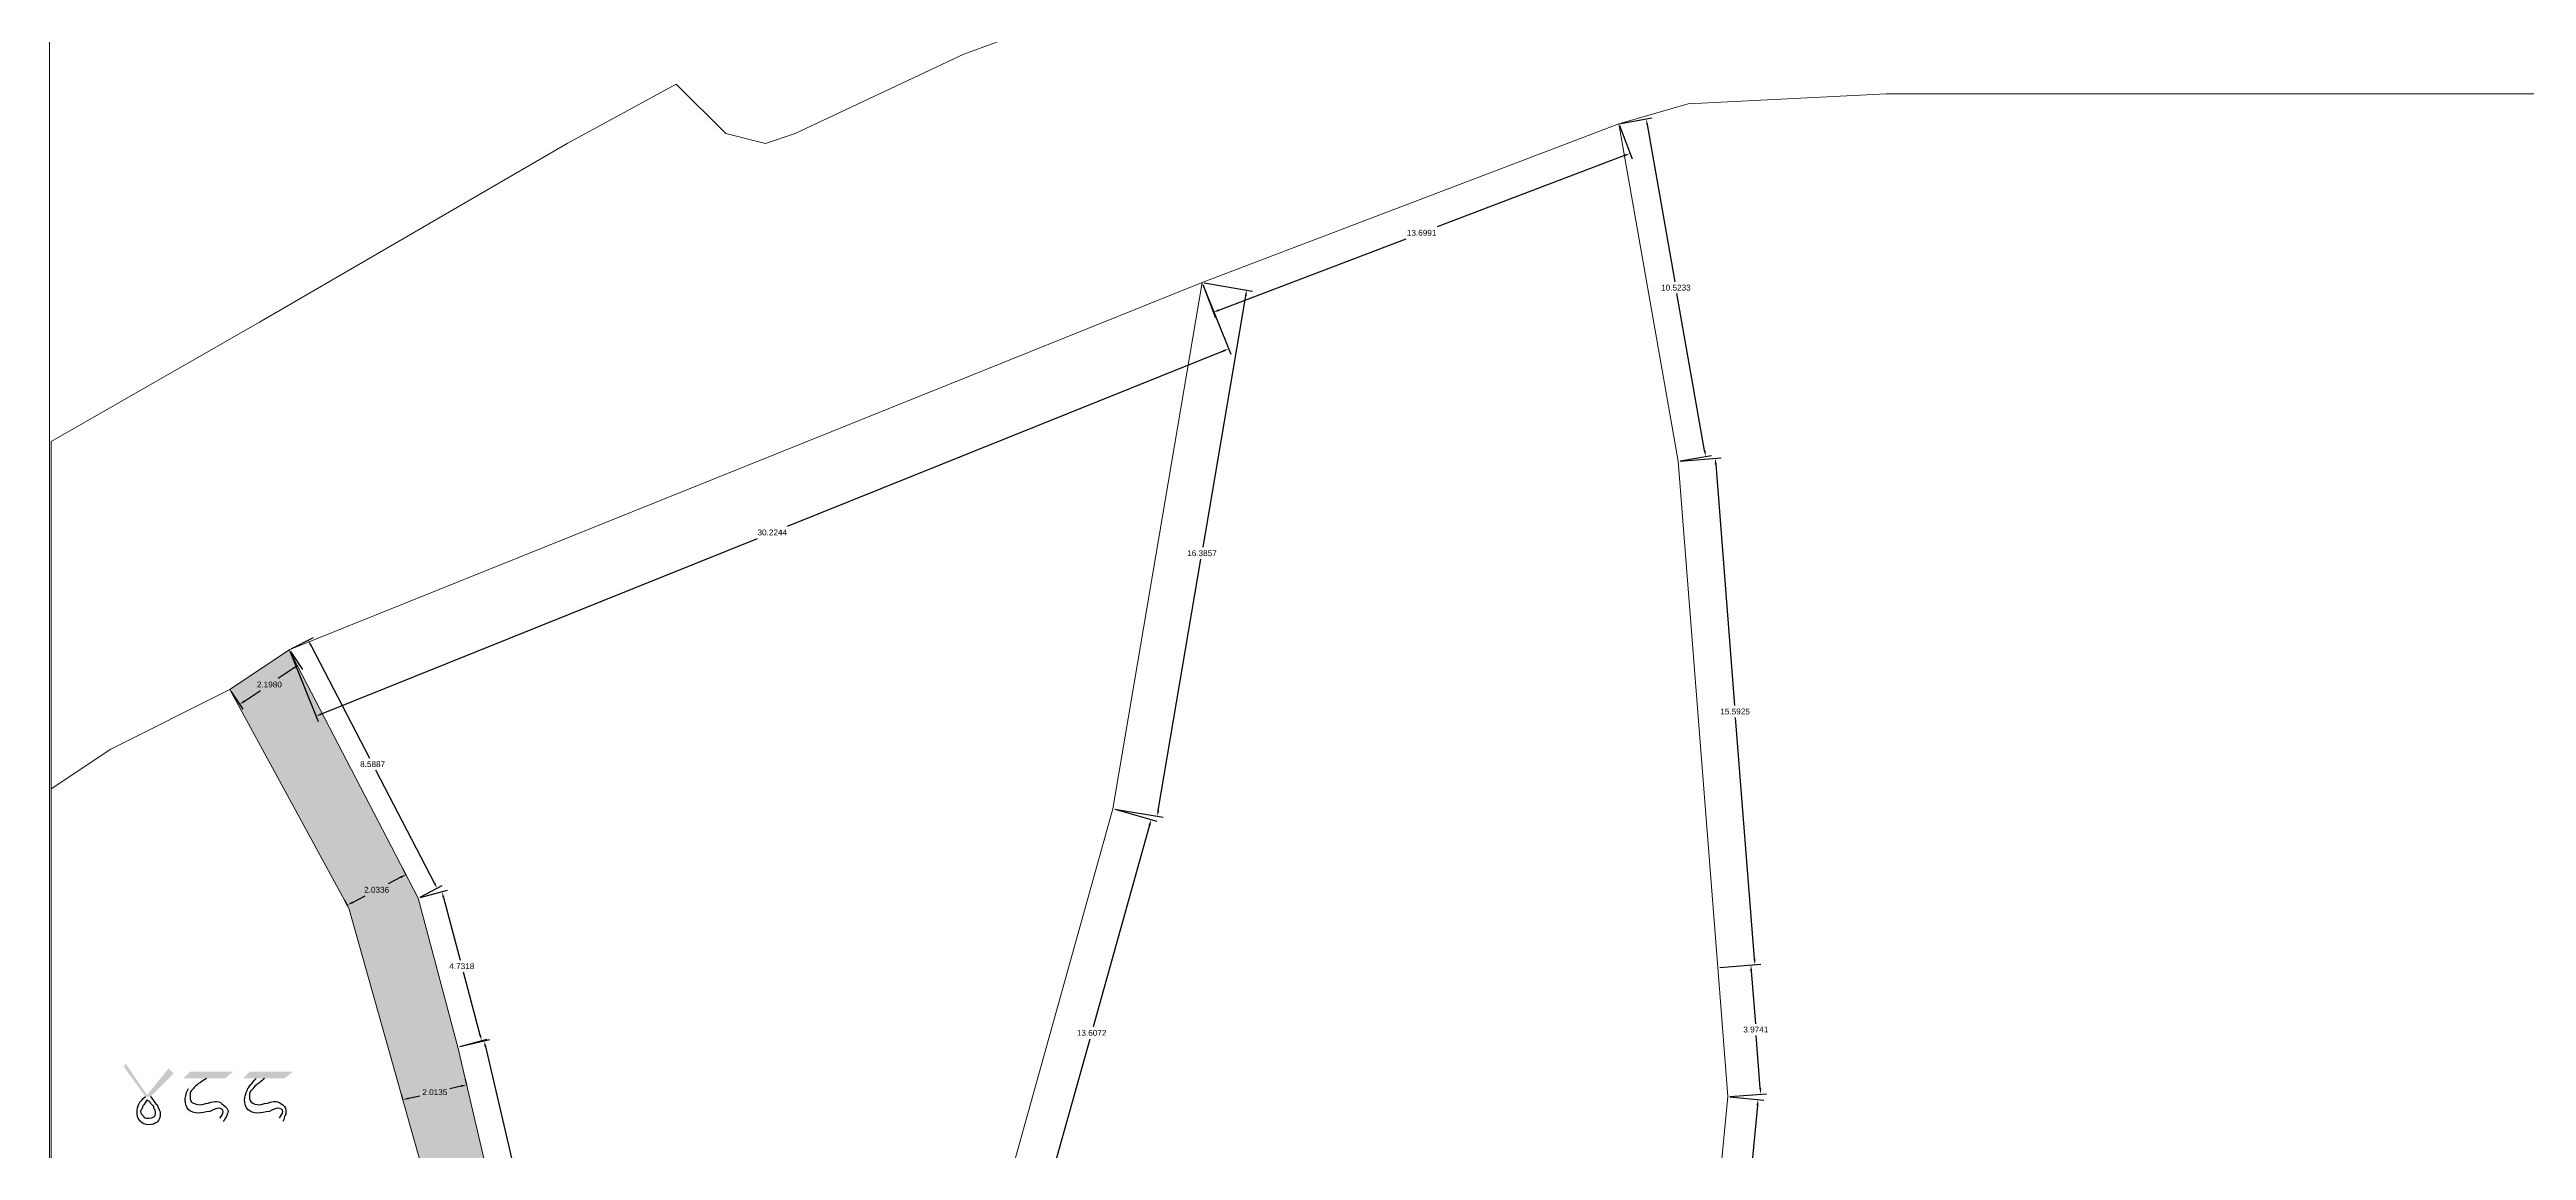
# Model space of a CAD drawing. Header units: metres. Extents: x 345912 to 349030, y 3061206 to 3061792.
# Drawn here: x 345911.8 to 345987.9, y 3061452.7 to 3061486.5 of the extents above; entities that cross this region are included whole.
import ezdxf

# ---------------------------------------------------------------- set-up
doc = ezdxf.new("R2010")
doc.units = ezdxf.units.M
doc.header["$MEASUREMENT"] = 0
doc.header["$PDMODE"] = 98
doc.header["$PDSIZE"] = 0.25
for name, color, linetype in [('Features', 5, 'Continuous'), ('PDF5_Geometry', 7, 'Continuous'), ('PDF5_Solid Fills', 7, 'Continuous')]:
    doc.layers.add(name, color=color, linetype=linetype)
doc.styles.get("Standard").update_dxf_attribs({"font": 'arial.ttf'})
doc.dimstyles.get("Standard").update_dxf_attribs({"dimtxt": 0.18, "dimasz": 0.18, "dimexe": 0.18, "dimexo": 0.0625, "dimgap": 0.09, "dimtad": 0, "dimtih": 1, "dimtoh": 1, "dimdec": 4, "dimzin": 0, "dimdsep": 46, "dimtxsty": 'Standard', "dimcen": 0.09, "dimadec": 0, "dimazin": 0, "dimtfac": 1, "dimtdec": 4, "dimtofl": 0, "dimtmove": 0, "dimatfit": 3, "dimfxl": 1, "dimtolj": 1, "dimtzin": 0, "dimarcsym": 0})

# ---------------------------------------------------------------- blocks, each defined once
blk = doc.blocks.new('*D12')
at = {"layer": 'Defpoints', "color": 0, "transparency": 16777216}
for p in [(345947.191, 3061479.376), (345919.15, 3061468.098), (345919.968, 3061466.064)]:
    blk.add_point(p, dxfattribs=at)
at = {"layer": 'Features', "color": 0, "lineweight": -2, "transparency": 16777216}
for p, q in [((345947.215, 3061479.318), (345948.077, 3061477.175)), ((345947.842, 3061477.275), (345934.441, 3061471.885)), ((345920.135, 3061466.132), (345933.536, 3061471.521)), ((345919.173, 3061468.04), (345920.035, 3061465.897))]:
    blk.add_line(p, q, dxfattribs=at)
at = {"layer": 'Features', "color": 0, "transparency": 16777216}
for points in [[(345947.831, 3061477.303), (345947.854, 3061477.247), (345948.009, 3061477.342)], [(345920.124, 3061466.159), (345920.146, 3061466.104), (345919.968, 3061466.064)]]:
    blk.add_solid(points, dxfattribs=at)
at = {"layer": 'Features', "color": 0, "transparency": 16777216, "insert": (345933.989, 3061471.703), "char_height": 0.18, "attachment_point": 5}
blk.add_mtext('\\A1;30.2244', dxfattribs=at)
blk = doc.blocks.new('*D13')
at = {"layer": 'Defpoints', "color": 0, "transparency": 16777216}
for p in [(345959.993, 3061484.253), (345947.191, 3061479.376), (345947.539, 3061478.465)]:
    blk.add_point(p, dxfattribs=at)
at = {"layer": 'Features', "color": 0, "lineweight": -2, "transparency": 16777216}
for p, q in [((345960.015, 3061484.194), (345960.404, 3061483.173)), ((345960.172, 3061483.277), (345954.417, 3061481.085)), ((345947.707, 3061478.529), (345953.462, 3061480.721)), ((345947.214, 3061479.318), (345947.603, 3061478.296))]:
    blk.add_line(p, q, dxfattribs=at)
at = {"layer": 'Features', "color": 0, "transparency": 16777216}
for points in [[(345960.161, 3061483.305), (345960.183, 3061483.249), (345960.34, 3061483.341)], [(345947.696, 3061478.557), (345947.717, 3061478.501), (345947.539, 3061478.465)]]:
    blk.add_solid(points, dxfattribs=at)
at = {"layer": 'Features', "color": 0, "transparency": 16777216, "insert": (345953.939, 3061480.903), "char_height": 0.18, "attachment_point": 5}
blk.add_mtext('\\A1;13.6991', dxfattribs=at)
blk = doc.blocks.new('*D14')
at = {"layer": 'Defpoints', "color": 0, "transparency": 16777216}
for p in [(345960.837, 3061484.402), (345959.993, 3061484.253), (345961.822, 3061473.89)]:
    blk.add_point(p, dxfattribs=at)
at = {"layer": 'Features', "color": 0, "lineweight": -2, "transparency": 16777216}
for p, q in [((345960.054, 3061484.264), (345961.014, 3061484.433)), ((345960.868, 3061484.224), (345961.719, 3061479.402)), ((345962.634, 3061474.216), (345961.783, 3061479.038)), ((345961.883, 3061473.9), (345962.843, 3061474.07))]:
    blk.add_line(p, q, dxfattribs=at)
at = {"layer": 'Features', "color": 0, "transparency": 16777216}
for points in [[(345960.897, 3061484.23), (345960.838, 3061484.219), (345960.837, 3061484.402)], [(345962.664, 3061474.221), (345962.605, 3061474.211), (345962.665, 3061474.039)]]:
    blk.add_solid(points, dxfattribs=at)
at = {"layer": 'Features', "color": 0, "transparency": 16777216, "insert": (345961.751, 3061479.22), "char_height": 0.18, "attachment_point": 5}
blk.add_mtext('\\A1;10.5233', dxfattribs=at)
blk = doc.blocks.new('*D15')
at = {"layer": 'Defpoints', "color": 0, "transparency": 16777216}
for p in [(345961.822, 3061473.89), (345962.96, 3061473.979), (345963.041, 3061458.345)]:
    blk.add_point(p, dxfattribs=at)
at = {"layer": 'Features', "color": 0, "lineweight": -2, "transparency": 16777216}
for p, q in [((345961.884, 3061473.895), (345963.139, 3061473.993)), ((345962.974, 3061473.799), (345963.555, 3061466.388)), ((345964.165, 3061458.614), (345963.584, 3061466.025)), ((345963.103, 3061458.35), (345964.358, 3061458.448))]:
    blk.add_line(p, q, dxfattribs=at)
at = {"layer": 'Features', "color": 0, "transparency": 16777216}
for points in [[(345963.004, 3061473.802), (345962.944, 3061473.797), (345962.96, 3061473.979)], [(345964.195, 3061458.616), (345964.135, 3061458.611), (345964.179, 3061458.434)]]:
    blk.add_solid(points, dxfattribs=at)
at = {"layer": 'Features', "color": 0, "transparency": 16777216, "insert": (345963.569, 3061466.206), "char_height": 0.18, "attachment_point": 5}
blk.add_mtext('\\A1;15.5925', dxfattribs=at)
blk = doc.blocks.new('*D16')
at = {"layer": 'Defpoints', "color": 0, "transparency": 16777216}
for p in [(345964.053, 3061458.423), (345963.041, 3061458.345), (345963.346, 3061454.382)]:
    blk.add_point(p, dxfattribs=at)
at = {"layer": 'Features', "color": 0, "lineweight": -2, "transparency": 16777216}
for p, q in [((345963.103, 3061458.35), (345964.233, 3061458.437)), ((345964.067, 3061458.243), (345964.192, 3061456.623)), ((345964.344, 3061454.64), (345964.22, 3061456.26)), ((345963.408, 3061454.387), (345964.538, 3061454.474))]:
    blk.add_line(p, q, dxfattribs=at)
at = {"layer": 'Features', "color": 0, "transparency": 16777216}
for points in [[(345964.097, 3061458.246), (345964.037, 3061458.241), (345964.053, 3061458.423)], [(345964.374, 3061454.642), (345964.314, 3061454.637), (345964.358, 3061454.46)]]:
    blk.add_solid(points, dxfattribs=at)
at = {"layer": 'Features', "color": 0, "transparency": 16777216, "insert": (345964.206, 3061456.442), "char_height": 0.18, "attachment_point": 5}
blk.add_mtext('\\A1;3.9741', dxfattribs=at)
blk = doc.blocks.new('*D17')
at = {"layer": 'Defpoints', "color": 0, "transparency": 16777216}
for p in [(345963.346, 3061454.382), (345964.272, 3061454.293), (345961.822, 3061438.533)]:
    blk.add_point(p, dxfattribs=at)
at = {"layer": 'Features', "color": 0, "lineweight": -2, "transparency": 16777216}
for p, q in [((345963.408, 3061454.376), (345964.451, 3061454.276)), ((345964.255, 3061454.114), (345963.527, 3061446.55)), ((345962.765, 3061438.623), (345963.492, 3061446.187)), ((345961.884, 3061438.527), (345962.927, 3061438.427))]:
    blk.add_line(p, q, dxfattribs=at)
at = {"layer": 'Features', "color": 0, "transparency": 16777216}
for points in [[(345964.225, 3061454.117), (345964.285, 3061454.111), (345964.272, 3061454.293)], [(345962.735, 3061438.626), (345962.795, 3061438.62), (345962.748, 3061438.444)]]:
    blk.add_solid(points, dxfattribs=at)
at = {"layer": 'Features', "color": 0, "transparency": 16777216, "insert": (345963.51, 3061446.369), "char_height": 0.18, "attachment_point": 5}
blk.add_mtext('\\A1;15.9227', dxfattribs=at)
blk = doc.blocks.new('*D30')
at = {"layer": 'Defpoints', "color": 0, "transparency": 16777216}
for p in [(345944.448, 3061463.222), (345945.629, 3061462.892), (345940.791, 3061450.115)]:
    blk.add_point(p, dxfattribs=at)
at = {"layer": 'Features', "color": 0, "lineweight": -2, "transparency": 16777216}
for p, q in [((345944.508, 3061463.205), (345945.803, 3061462.844)), ((345945.581, 3061462.719), (345943.851, 3061456.521)), ((345942.02, 3061449.959), (345943.75, 3061456.157)), ((345940.851, 3061450.098), (345942.145, 3061449.737))]:
    blk.add_line(p, q, dxfattribs=at)
at = {"layer": 'Features', "color": 0, "transparency": 16777216}
for points in [[(345945.552, 3061462.727), (345945.61, 3061462.711), (345945.629, 3061462.892)], [(345941.991, 3061449.967), (345942.049, 3061449.951), (345941.972, 3061449.786)]]:
    blk.add_solid(points, dxfattribs=at)
at = {"layer": 'Features', "color": 0, "transparency": 16777216, "insert": (345943.8, 3061456.339), "char_height": 0.18, "attachment_point": 5}
blk.add_mtext('\\A1;13.6072', dxfattribs=at)
blk = doc.blocks.new('*D31')
at = {"layer": 'Defpoints', "color": 0, "transparency": 16777216}
for p in [(345947.191, 3061479.376), (345948.561, 3061479.143), (345944.448, 3061463.222)]:
    blk.add_point(p, dxfattribs=at)
at = {"layer": 'Features', "color": 0, "lineweight": -2, "transparency": 16777216}
for p, q in [((345947.253, 3061479.366), (345948.739, 3061479.113)), ((345948.531, 3061478.966), (345947.221, 3061471.248)), ((345945.848, 3061463.166), (345947.159, 3061470.884)), ((345944.51, 3061463.211), (345945.996, 3061462.959))]:
    blk.add_line(p, q, dxfattribs=at)
at = {"layer": 'Features', "color": 0, "transparency": 16777216}
for points in [[(345948.502, 3061478.971), (345948.561, 3061478.961), (345948.561, 3061479.143)], [(345945.819, 3061463.171), (345945.878, 3061463.161), (345945.818, 3061462.989)]]:
    blk.add_solid(points, dxfattribs=at)
at = {"layer": 'Features', "color": 0, "transparency": 16777216, "insert": (345947.19, 3061471.066), "char_height": 0.18, "attachment_point": 5}
blk.add_mtext('\\A1;16.3857', dxfattribs=at)
blk = doc.blocks.new('*D32')
at = {"layer": 'Defpoints', "color": 0, "transparency": 16777216}
for p in [(345919.15, 3061468.098), (345923.692, 3061460.78), (345923.112, 3061460.478)]:
    blk.add_point(p, dxfattribs=at)
at = {"layer": 'Features', "color": 0, "lineweight": -2, "transparency": 16777216}
for p, q in [((345919.205, 3061468.127), (345919.889, 3061468.483)), ((345919.812, 3061468.24), (345921.616, 3061464.772)), ((345923.609, 3061460.939), (345921.805, 3061464.408)), ((345923.168, 3061460.507), (345923.851, 3061460.863))]:
    blk.add_line(p, q, dxfattribs=at)
at = {"layer": 'Features', "color": 0, "transparency": 16777216}
for points in [[(345919.839, 3061468.254), (345919.786, 3061468.226), (345919.729, 3061468.4)], [(345923.635, 3061460.953), (345923.582, 3061460.926), (345923.692, 3061460.78)]]:
    blk.add_solid(points, dxfattribs=at)
at = {"layer": 'Features', "color": 0, "transparency": 16777216, "insert": (345921.71, 3061464.59), "char_height": 0.18, "attachment_point": 5}
blk.add_mtext('\\A1;8.5887', dxfattribs=at)
blk = doc.blocks.new('*D33')
at = {"layer": 'Defpoints', "color": 0, "transparency": 16777216}
for p in [(345923.112, 3061460.478), (345924.331, 3061455.906), (345925.06, 3061456.101)]:
    blk.add_point(p, dxfattribs=at)
at = {"layer": 'Features', "color": 0, "lineweight": -2, "transparency": 16777216}
for p, q in [((345923.173, 3061460.495), (345924.015, 3061460.719)), ((345923.887, 3061460.499), (345924.402, 3061458.569)), ((345925.014, 3061456.275), (345924.499, 3061458.205)), ((345924.392, 3061455.923), (345925.234, 3061456.147))]:
    blk.add_line(p, q, dxfattribs=at)
at = {"layer": 'Features', "color": 0, "transparency": 16777216}
for points in [[(345923.916, 3061460.507), (345923.858, 3061460.491), (345923.841, 3061460.673)], [(345925.043, 3061456.282), (345924.985, 3061456.267), (345925.06, 3061456.101)]]:
    blk.add_solid(points, dxfattribs=at)
at = {"layer": 'Features', "color": 0, "transparency": 16777216, "insert": (345924.45, 3061458.387), "char_height": 0.18, "attachment_point": 5}
blk.add_mtext('\\A1;4.7318', dxfattribs=at)
blk = doc.blocks.new('*D34')
at = {"layer": 'Defpoints', "color": 0, "transparency": 16777216}
for p in [(345924.331, 3061455.906), (345926.465, 3061446.762), (345927.269, 3061446.95)]:
    blk.add_point(p, dxfattribs=at)
at = {"layer": 'Features', "color": 0, "lineweight": -2, "transparency": 16777216}
for p, q in [((345924.392, 3061455.921), (345925.311, 3061456.135)), ((345925.177, 3061455.919), (345926.16, 3061451.704)), ((345927.229, 3061447.125), (345926.245, 3061451.34)), ((345926.526, 3061446.777), (345927.445, 3061446.991))]:
    blk.add_line(p, q, dxfattribs=at)
at = {"layer": 'Features', "color": 0, "transparency": 16777216}
for points in [[(345925.206, 3061455.926), (345925.147, 3061455.912), (345925.136, 3061456.094)], [(345927.258, 3061447.132), (345927.199, 3061447.119), (345927.269, 3061446.95)]]:
    blk.add_solid(points, dxfattribs=at)
at = {"layer": 'Features', "color": 0, "transparency": 16777216, "insert": (345926.203, 3061451.522), "char_height": 0.18, "attachment_point": 5}
blk.add_mtext('\\A1;9.3896', dxfattribs=at)
blk = doc.blocks.new('*D40')
at = {"layer": 'Defpoints', "color": 0, "transparency": 16777216}
for p in [(345919.15, 3061468.098), (345919.453, 3061467.644), (345917.321, 3061466.879)]:
    blk.add_point(p, dxfattribs=at)
at = {"layer": 'Features', "color": 0, "lineweight": -2, "transparency": 16777216}
for p, q in [((345919.184, 3061468.046), (345919.552, 3061467.494)), ((345917.356, 3061466.827), (345917.724, 3061466.275)), ((345917.774, 3061466.525), (345918.265, 3061466.853)), ((345919.303, 3061467.544), (345918.811, 3061467.217))]:
    blk.add_line(p, q, dxfattribs=at)
at = {"layer": 'Features', "color": 0, "transparency": 16777216}
for points in [[(345919.286, 3061467.569), (345919.319, 3061467.519), (345919.453, 3061467.644)], [(345917.757, 3061466.55), (345917.79, 3061466.5), (345917.624, 3061466.425)]]:
    blk.add_solid(points, dxfattribs=at)
at = {"layer": 'Features', "color": 0, "transparency": 16777216, "insert": (345918.538, 3061467.035), "char_height": 0.18, "attachment_point": 5}
blk.add_mtext('\\A1;2.1980', dxfattribs=at)
blk = doc.blocks.new('*D41')
at = {"layer": 'Defpoints', "color": 0, "transparency": 16777216}
for p in [(345922.736, 3061461.202), (345922.783, 3061461.112), (345920.979, 3061460.174)]:
    blk.add_point(p, dxfattribs=at)
at = {"layer": 'Features', "color": 0, "lineweight": -2, "transparency": 16777216}
for p, q in [((345922.576, 3061461.119), (345922.184, 3061460.915)), ((345922.754, 3061461.167), (345922.653, 3061461.362)), ((345920.95, 3061460.229), (345920.849, 3061460.424)), ((345921.091, 3061460.347), (345921.484, 3061460.551))]:
    blk.add_line(p, q, dxfattribs=at)
at = {"layer": 'Features', "color": 0, "transparency": 16777216}
for points in [[(345922.562, 3061461.146), (345922.59, 3061461.092), (345922.736, 3061461.202)], [(345921.077, 3061460.373), (345921.105, 3061460.32), (345920.932, 3061460.264)]]:
    blk.add_solid(points, dxfattribs=at)
at = {"layer": 'Features', "color": 0, "transparency": 16777216, "insert": (345921.834, 3061460.733), "char_height": 0.18, "attachment_point": 5}
blk.add_mtext('\\A1;2.0336', dxfattribs=at)
blk = doc.blocks.new('*D42')
at = {"layer": 'Defpoints', "color": 0, "transparency": 16777216}
for p in [(345924.602, 3061454.747), (345924.616, 3061454.688), (345922.655, 3061454.23)]:
    blk.add_point(p, dxfattribs=at)
at = {"layer": 'Features', "color": 0, "lineweight": -2, "transparency": 16777216}
for p, q in [((345924.426, 3061454.707), (345924.087, 3061454.627)), ((345924.602, 3061454.748), (345924.561, 3061454.923)), ((345922.641, 3061454.291), (345922.6, 3061454.465)), ((345922.816, 3061454.331), (345923.156, 3061454.41))]:
    blk.add_line(p, q, dxfattribs=at)
at = {"layer": 'Features', "color": 0, "transparency": 16777216}
for points in [[(345924.42, 3061454.736), (345924.433, 3061454.677), (345924.602, 3061454.747)], [(345922.809, 3061454.36), (345922.823, 3061454.302), (345922.641, 3061454.29)]]:
    blk.add_solid(points, dxfattribs=at)
at = {"layer": 'Features', "color": 0, "transparency": 16777216, "insert": (345923.621, 3061454.519), "char_height": 0.18, "attachment_point": 5}
blk.add_mtext('\\A1;2.0135', dxfattribs=at)

msp = doc.modelspace()

# ---------------------------------------------------------------- hatches: boundary and pattern name
at = {"layer": 'PDF5_Solid Fills', "true_color": 0xc3c3c3, "transparency": 33554531}
h = msp.add_hatch(color=9, dxfattribs=at)
h.paths.add_polyline_path([(346031.62094, 3061309.60243), (346025.52494, 3061309.29763), (346024.61054, 3061318.44163), (346023.69614, 3061323.62323), (346029.48734, 3061324.84243), (346029.79214, 3061324.84243), (346030.70654, 3061319.66083), (346031.01134, 3061315.69843)], flags=0)
h.paths.add_polyline_path([(346033.75454, 3061286.43763), (346027.35374, 3061286.13283), (346026.43934, 3061296.19123), (346032.84014, 3061296.19123)], flags=0)
h.paths.add_polyline_path([(346007.84654, 3061320.88003), (346001.75053, 3061319.66083), (346000.83614, 3061319.35603), (345993.21614, 3061318.13683), (345983.76734, 3061316.30803), (345983.46254, 3061316.30803), (345961.21214, 3061312.04083), (345962.12653, 3061318.13683), (345981.02414, 3061321.79443), (345990.47293, 3061323.31843), (345999.31213, 3061325.14723), (346008.45614, 3061326.67123)], flags=0)
h.paths.add_polyline_path([(346037.41214, 3061326.36643), (346034.05934, 3061325.75683), (346034.05934, 3061326.06163), (346033.75454, 3061328.80483), (346037.10734, 3061329.41443)], flags=0)
h.paths.add_polyline_path([(346023.69614, 3061323.62323), (346015.46654, 3061322.09923), (346015.16174, 3061322.09923), (346014.85694, 3061322.09923), (346014.24734, 3061321.79443), (346007.84654, 3061320.88003), (346008.45614, 3061326.67123), (346018.81934, 3061328.80483), (346019.12414, 3061328.80483), (346019.42893, 3061329.10963), (346019.73374, 3061329.10963), (346020.03854, 3061329.10963), (346022.47694, 3061329.71923)], flags=0)
h.paths.add_polyline_path([(346029.48734, 3061324.84243), (346023.69614, 3061323.62323), (346022.47694, 3061329.71923), (346026.74414, 3061330.63363), (346028.57294, 3061330.93843), (346029.18254, 3061325.14723)], flags=0)
h.paths.add_polyline_path([(346033.75454, 3061328.80483), (346034.05934, 3061326.06163), (346034.05934, 3061325.75683), (346029.48734, 3061324.84243), (346029.18254, 3061325.14723), (346028.57294, 3061330.93843), (346030.70654, 3061331.24323), (346033.44974, 3061331.54803), (346033.44974, 3061330.93843)], flags=0)
h.paths.add_polyline_path([(346037.10734, 3061329.41443), (346033.75454, 3061328.80483), (346033.44974, 3061330.93843), (346033.44974, 3061331.54803), (346036.80254, 3061332.15763)], flags=0)
h.paths.add_polyline_path([(346125.80414, 3061271.19763), (346124.88974, 3061272.41683), (346122.14653, 3061274.85523), (346119.70814, 3061275.16003), (346113.61213, 3061277.29363), (346104.46814, 3061280.03683), (346097.76254, 3061281.56083), (346092.58094, 3061281.56083), (346089.53293, 3061281.25603), (346087.39933, 3061280.34163), (346079.16973, 3061276.07443), (346073.07373, 3061271.80723), (346070.94013, 3061271.19763), (345957.24973, 3061271.19763), (345956.94494, 3061272.41683), (345956.94494, 3061274.55043), (345957.85933, 3061287.96163), (345958.16414, 3061289.79043), (345958.16414, 3061296.19123), (345958.46894, 3061304.42083), (345959.38333, 3061311.12643), (345960.29774, 3061314.78403), (345960.29774, 3061320.27043), (345961.21214, 3061323.62323), (345964.26013, 3061333.07203), (345963.65053, 3061336.12003), (345963.34574, 3061337.03443), (345960.29774, 3061345.87363), (345956.94494, 3061356.84643), (345952.67774, 3061370.56243), (345952.67774, 3061373.91523), (345952.67774, 3061381.23043), (345949.93454, 3061391.59363), (345947.80094, 3061402.87124), (345945.05773, 3061411.40564), (345943.53373, 3061414.45363), (345940.48573, 3061418.11124), (345936.82814, 3061421.76883), (345932.86573, 3061427.56003), (345926.16013, 3061436.70403), (345924.63614, 3061440.36163), (345918.54013, 3061442.49523), (345914.57773, 3061443.40963), (345915.49213, 3061444.62883), (345924.33133, 3061441.88564), (345924.94094, 3061442.80003), (345924.33133, 3061448.28643), (345920.97853, 3061460.17363), (345917.32094, 3061466.87923), (345919.14974, 3061468.09844), (345923.11213, 3061460.47844), (345924.33133, 3061455.90643), (345926.46493, 3061446.76243), (345927.07454, 3061438.83763), (345930.12254, 3061435.18003), (345931.64653, 3061432.43683), (345936.82814, 3061424.81683), (345942.31454, 3061418.41603), (345944.75293, 3061415.06323), (345947.80094, 3061408.66243), (345949.93454, 3061401.04243), (345950.54414, 3061396.47043), (345954.20174, 3061382.14483), (345954.81134, 3061373.91523), (345955.11613, 3061371.17203), (345959.68814, 3061354.71283), (345964.86973, 3061340.08243), (345965.78414, 3061336.12003), (345965.17454, 3061329.71923), (345962.43134, 3061321.18483), (345962.12653, 3061318.13683), (345961.21214, 3061312.04083), (345960.90734, 3061307.77363), (345959.99293, 3061299.23923), (345959.68814, 3061287.65683), (345959.68814, 3061286.74243), (345959.38333, 3061285.52323), (345959.07854, 3061279.73203), (345958.77373, 3061275.46483), (345959.07854, 3061273.02643), (345959.38333, 3061271.19763), (346064.84414, 3061271.19763), (346065.75853, 3061271.50243), (346070.33053, 3061272.72163), (346075.20734, 3061274.85523), (346078.56013, 3061277.29363), (346085.87534, 3061281.25603), (346086.48494, 3061281.56083), (346087.39933, 3061281.86563), (346090.44734, 3061282.78003), (346097.45774, 3061282.78003), (346105.99214, 3061280.95123), (346116.05054, 3061278.20803), (346117.87933, 3061277.29363), (346118.79373, 3061276.98883), (346124.88974, 3061274.55043), (346127.32814, 3061272.41683), (346127.63293, 3061272.11203), (346128.24254, 3061271.19763)], flags=0)
h.paths.add_polyline_path([(346032.84014, 3061296.19123), (346026.43934, 3061296.19123), (346025.52494, 3061309.29763), (346031.62094, 3061309.60243), (346031.92574, 3061307.77363), (346032.53534, 3061298.02003)], flags=0)
h = msp.add_hatch(color=9, dxfattribs=at)
h.paths.add_polyline_path([(346031.62094, 3061309.60243), (346025.52494, 3061309.29763), (346024.61054, 3061318.44163), (346023.69614, 3061323.62323), (346029.48734, 3061324.84243), (346029.79214, 3061324.84243), (346030.70654, 3061319.66083), (346031.01134, 3061315.69843)], flags=0)
h.paths.add_polyline_path([(346033.75454, 3061286.43763), (346027.35374, 3061286.13283), (346026.43934, 3061296.19123), (346032.84014, 3061296.19123)], flags=0)
h.paths.add_polyline_path([(346007.84654, 3061320.88003), (346001.75053, 3061319.66083), (346000.83614, 3061319.35603), (345993.21614, 3061318.13683), (345983.76734, 3061316.30803), (345983.46254, 3061316.30803), (345961.21214, 3061312.04083), (345962.12653, 3061318.13683), (345981.02414, 3061321.79443), (345990.47293, 3061323.31843), (345999.31213, 3061325.14723), (346008.45614, 3061326.67123)], flags=0)
h.paths.add_polyline_path([(346037.41214, 3061326.36643), (346034.05934, 3061325.75683), (346034.05934, 3061326.06163), (346033.75454, 3061328.80483), (346037.10734, 3061329.41443)], flags=0)
h.paths.add_polyline_path([(346023.69614, 3061323.62323), (346015.46654, 3061322.09923), (346015.16174, 3061322.09923), (346014.85694, 3061322.09923), (346014.24734, 3061321.79443), (346007.84654, 3061320.88003), (346008.45614, 3061326.67123), (346018.81934, 3061328.80483), (346019.12414, 3061328.80483), (346019.42893, 3061329.10963), (346019.73374, 3061329.10963), (346020.03854, 3061329.10963), (346022.47694, 3061329.71923)], flags=0)
h.paths.add_polyline_path([(346029.48734, 3061324.84243), (346023.69614, 3061323.62323), (346022.47694, 3061329.71923), (346026.74414, 3061330.63363), (346028.57294, 3061330.93843), (346029.18254, 3061325.14723)], flags=0)
h.paths.add_polyline_path([(346033.75454, 3061328.80483), (346034.05934, 3061326.06163), (346034.05934, 3061325.75683), (346029.48734, 3061324.84243), (346029.18254, 3061325.14723), (346028.57294, 3061330.93843), (346030.70654, 3061331.24323), (346033.44974, 3061331.54803), (346033.44974, 3061330.93843)], flags=0)
h.paths.add_polyline_path([(346037.10734, 3061329.41443), (346033.75454, 3061328.80483), (346033.44974, 3061330.93843), (346033.44974, 3061331.54803), (346036.80254, 3061332.15763)], flags=0)
h.paths.add_polyline_path([(346125.80414, 3061271.19763), (346124.88974, 3061272.41683), (346122.14653, 3061274.85523), (346119.70814, 3061275.16003), (346113.61213, 3061277.29363), (346104.46814, 3061280.03683), (346097.76254, 3061281.56083), (346092.58094, 3061281.56083), (346089.53293, 3061281.25603), (346087.39933, 3061280.34163), (346079.16973, 3061276.07443), (346073.07373, 3061271.80723), (346070.94013, 3061271.19763), (345957.24973, 3061271.19763), (345956.94494, 3061272.41683), (345956.94494, 3061274.55043), (345957.85933, 3061287.96163), (345958.16414, 3061289.79043), (345958.16414, 3061296.19123), (345958.46894, 3061304.42083), (345959.38333, 3061311.12643), (345960.29774, 3061314.78403), (345960.29774, 3061320.27043), (345961.21214, 3061323.62323), (345964.26013, 3061333.07203), (345963.65053, 3061336.12003), (345963.34574, 3061337.03443), (345960.29774, 3061345.87363), (345956.94494, 3061356.84643), (345952.67774, 3061370.56243), (345952.67774, 3061373.91523), (345952.67774, 3061381.23043), (345949.93454, 3061391.59363), (345947.80094, 3061402.87124), (345945.05773, 3061411.40564), (345943.53373, 3061414.45363), (345940.48573, 3061418.11124), (345936.82814, 3061421.76883), (345932.86573, 3061427.56003), (345926.16013, 3061436.70403), (345924.63614, 3061440.36163), (345918.54013, 3061442.49523), (345914.57773, 3061443.40963), (345915.49213, 3061444.62883), (345924.33133, 3061441.88564), (345924.94094, 3061442.80003), (345924.33133, 3061448.28643), (345920.97853, 3061460.17363), (345917.32094, 3061466.87923), (345919.14974, 3061468.09844), (345923.11213, 3061460.47844), (345924.33133, 3061455.90643), (345926.46493, 3061446.76243), (345927.07454, 3061438.83763), (345930.12254, 3061435.18003), (345931.64653, 3061432.43683), (345936.82814, 3061424.81683), (345942.31454, 3061418.41603), (345944.75293, 3061415.06323), (345947.80094, 3061408.66243), (345949.93454, 3061401.04243), (345950.54414, 3061396.47043), (345954.20174, 3061382.14483), (345954.81134, 3061373.91523), (345955.11613, 3061371.17203), (345959.68814, 3061354.71283), (345964.86973, 3061340.08243), (345965.78414, 3061336.12003), (345965.17454, 3061329.71923), (345962.43134, 3061321.18483), (345962.12653, 3061318.13683), (345961.21214, 3061312.04083), (345960.90734, 3061307.77363), (345959.99293, 3061299.23923), (345959.68814, 3061287.65683), (345959.68814, 3061286.74243), (345959.38333, 3061285.52323), (345959.07854, 3061279.73203), (345958.77373, 3061275.46483), (345959.07854, 3061273.02643), (345959.38333, 3061271.19763), (346064.84414, 3061271.19763), (346065.75853, 3061271.50243), (346070.33053, 3061272.72163), (346075.20734, 3061274.85523), (346078.56013, 3061277.29363), (346085.87534, 3061281.25603), (346086.48494, 3061281.56083), (346087.39933, 3061281.86563), (346090.44734, 3061282.78003), (346097.45774, 3061282.78003), (346105.99214, 3061280.95123), (346116.05054, 3061278.20803), (346117.87933, 3061277.29363), (346118.79373, 3061276.98883), (346124.88974, 3061274.55043), (346127.32814, 3061272.41683), (346127.63293, 3061272.11203), (346128.24254, 3061271.19763)], flags=0)
h.paths.add_polyline_path([(346032.84014, 3061296.19123), (346026.43934, 3061296.19123), (346025.52494, 3061309.29763), (346031.62094, 3061309.60243), (346031.92574, 3061307.77363), (346032.53534, 3061298.02003)], flags=0)
at = {"layer": 'PDF5_Solid Fills', "transparency": 33554559}
h = msp.add_hatch(color=256, dxfattribs=at)
h.paths.add_polyline_path([(345914.73014, 3061454.38244), (345914.06974, 3061455.29684), (345914.12054, 3061455.39844), (345914.78094, 3061454.43324), (345915.44134, 3061455.24604), (345915.59374, 3061455.09364), (345914.88254, 3061454.38244)], flags=0)
h.paths.add_polyline_path([(345916.30494, 3061454.94124), (345915.89854, 3061454.94124), (345916.10174, 3061455.14444), (345917.42254, 3061455.14444), (345917.16854, 3061454.94124), (345916.60974, 3061454.94124)], flags=0)
h.paths.add_polyline_path([(345917.11774, 3061453.62044), (345917.01614, 3061453.72204)], flags=0)
h.paths.add_polyline_path([(345916.05094, 3061454.63644, 0.05142114), (345916.30494, 3061454.94124)], flags=0)
h.paths.add_polyline_path([(345918.13374, 3061454.94124), (345917.72734, 3061454.94124), (345917.93054, 3061455.14444), (345919.25134, 3061455.14444), (345918.99734, 3061454.94124), (345918.38774, 3061454.94124)], flags=0)
h.paths.add_polyline_path([(345918.94654, 3061453.62044), (345918.84494, 3061453.72204)], flags=0)

# ---------------------------------------------------------------- linework, layer by layer
at = {"layer": 'PDF5_Geometry', "lineweight": 13}
msp.add_lwpolyline([(345911.78374, 3061494.92084), (346139.62175, 3061494.92084), (346139.62175, 3061271.09604), (345911.78374, 3061271.09604)], close=True, dxfattribs=at)
at = {"layer": 'PDF5_Geometry', "lineweight": 9}
for points in [[(345989.55854, 3061485.16724), (345977.36654, 3061485.16724), (345968.22254, 3061485.16724), (345962.12654, 3061484.86244), (345959.99294, 3061484.25284), (345947.19134, 3061479.37604), (345919.14974, 3061468.09844), (345917.32094, 3061466.87924), (345913.66334, 3061465.05044), (345911.83454, 3061463.83123), (345911.83454, 3061474.49924), (345918.23534, 3061478.15684), (345927.68414, 3061483.64324), (345931.03694, 3061485.47204), (345932.56094, 3061483.94804), (345933.78014, 3061483.64324), (345934.69454, 3061483.94804), (345939.87614, 3061486.38644), (345945.66734, 3061488.52004), (345950.54414, 3061489.12964), (345956.33534, 3061489.12964), (345962.43134, 3061487.91044), (345973.09934, 3061489.43444), (345990.47293, 3061489.43444)], [(345989.55854, 3061485.16724), (345977.36654, 3061485.16724), (345968.22254, 3061485.16724), (345962.12654, 3061484.86244), (345959.99294, 3061484.25284), (345947.19134, 3061479.37604), (345919.14974, 3061468.09844), (345917.32094, 3061466.87924), (345913.66334, 3061465.05044), (345911.83454, 3061463.83123), (345911.83454, 3061474.49924), (345918.23534, 3061478.15684), (345927.68414, 3061483.64324), (345931.03694, 3061485.47204), (345932.56094, 3061483.94804), (345933.78014, 3061483.64324), (345934.69454, 3061483.94804), (345939.87614, 3061486.38644), (345945.66734, 3061488.52004), (345950.54414, 3061489.12964), (345956.33534, 3061489.12964), (345962.43134, 3061487.91044), (345973.09934, 3061489.43444), (345990.47293, 3061489.43444)], [(345924.33133, 3061448.28643), (345920.97853, 3061460.17363), (345917.32094, 3061466.87923), (345919.14974, 3061468.09844), (345923.11213, 3061460.47844), (345924.33133, 3061455.90643), (345926.46493, 3061446.76243)], [(345924.33133, 3061448.28643), (345920.97853, 3061460.17363), (345917.32094, 3061466.87923), (345919.14974, 3061468.09844), (345923.11213, 3061460.47844), (345924.33133, 3061455.90643), (345926.46493, 3061446.76243)]]:
    msp.add_lwpolyline(points, dxfattribs=at)
for points in [[(346004.18894, 3061484.55764), (346000.83614, 3061472.97524), (345999.00733, 3061466.87924), (345997.48334, 3061464.44084), (345995.04494, 3061460.78324), (345994.13054, 3061454.99204), (345989.55854, 3061439.44724), (345988.03454, 3061434.26564), (345986.81534, 3061429.69364), (345984.37694, 3061420.85444), (345983.46254, 3061419.94004), (345975.23294, 3061419.63524), (345963.34574, 3061419.94004), (345961.82174, 3061420.54964), (345961.82174, 3061438.53284), (345963.34574, 3061454.38244), (345963.04094, 3061458.34484), (345961.82174, 3061473.88964), (345959.99294, 3061484.25284), (345962.12654, 3061484.86244), (345968.22254, 3061485.16724), (345977.36654, 3061485.16724), (345989.55854, 3061485.16724), (345999.31214, 3061484.55764)], [(346004.18894, 3061484.55764), (346000.83614, 3061472.97524), (345999.00733, 3061466.87924), (345997.48334, 3061464.44084), (345995.04494, 3061460.78324), (345994.13054, 3061454.99204), (345989.55854, 3061439.44724), (345988.03454, 3061434.26564), (345986.81534, 3061429.69364), (345984.37694, 3061420.85444), (345983.46254, 3061419.94004), (345975.23294, 3061419.63524), (345963.34574, 3061419.94004), (345961.82174, 3061420.54964), (345961.82174, 3061438.53284), (345963.34574, 3061454.38244), (345963.04094, 3061458.34484), (345961.82174, 3061473.88964), (345959.99294, 3061484.25284), (345962.12654, 3061484.86244), (345968.22254, 3061485.16724), (345977.36654, 3061485.16724), (345989.55854, 3061485.16724), (345999.31214, 3061484.55764)], [(345961.82174, 3061420.54964), (345958.46894, 3061418.41604), (345956.94494, 3061416.28244), (345952.06814, 3061421.15924), (345948.10574, 3061417.50164), (345944.75294, 3061415.06324), (345942.31454, 3061418.41604), (345947.80094, 3061424.51204), (345945.97214, 3061431.82724), (345944.14334, 3061434.26564), (345940.18094, 3061444.32404), (345940.79054, 3061450.11524), (345944.44814, 3061463.22164), (345947.19134, 3061479.37604), (345959.99294, 3061484.25284), (345961.82174, 3061473.88964), (345963.04094, 3061458.34484), (345963.34574, 3061454.38244), (345961.82174, 3061438.53284)], [(345961.82174, 3061420.54964), (345958.46894, 3061418.41604), (345956.94494, 3061416.28244), (345952.06814, 3061421.15924), (345948.10574, 3061417.50164), (345944.75294, 3061415.06324), (345942.31454, 3061418.41604), (345947.80094, 3061424.51204), (345945.97214, 3061431.82724), (345944.14334, 3061434.26564), (345940.18094, 3061444.32404), (345940.79054, 3061450.11524), (345944.44814, 3061463.22164), (345947.19134, 3061479.37604), (345959.99294, 3061484.25284), (345961.82174, 3061473.88964), (345963.04094, 3061458.34484), (345963.34574, 3061454.38244), (345961.82174, 3061438.53284)], [(345942.31454, 3061418.41604), (345936.82814, 3061424.81684), (345931.64654, 3061432.43684), (345930.12254, 3061435.18004), (345927.07454, 3061438.83764), (345926.46494, 3061446.76244), (345924.33134, 3061455.90644), (345923.11214, 3061460.47844), (345919.14974, 3061468.09844), (345947.19134, 3061479.37604), (345944.44814, 3061463.22164), (345940.79054, 3061450.11524), (345940.18094, 3061444.32404), (345944.14334, 3061434.26564), (345945.97214, 3061431.82724), (345947.80094, 3061424.51204)], [(345942.31454, 3061418.41604), (345936.82814, 3061424.81684), (345931.64654, 3061432.43684), (345930.12254, 3061435.18004), (345927.07454, 3061438.83764), (345926.46494, 3061446.76244), (345924.33134, 3061455.90644), (345923.11214, 3061460.47844), (345919.14974, 3061468.09844), (345947.19134, 3061479.37604), (345944.44814, 3061463.22164), (345940.79054, 3061450.11524), (345940.18094, 3061444.32404), (345944.14334, 3061434.26564), (345945.97214, 3061431.82724), (345947.80094, 3061424.51204)], [(345915.49214, 3061444.62884), (345916.10174, 3061446.45764), (345913.05374, 3061447.67684), (345913.96814, 3061447.98164), (345911.83454, 3061451.94404), (345911.83454, 3061463.83123), (345913.66334, 3061465.05044), (345917.32094, 3061466.87924), (345920.97854, 3061460.17364), (345924.33134, 3061448.28644), (345924.94094, 3061442.80004), (345924.33134, 3061441.88564)], [(345915.49214, 3061444.62884), (345916.10174, 3061446.45764), (345913.05374, 3061447.67684), (345913.96814, 3061447.98164), (345911.83454, 3061451.94404), (345911.83454, 3061463.83123), (345913.66334, 3061465.05044), (345917.32094, 3061466.87924), (345920.97854, 3061460.17364), (345924.33134, 3061448.28644), (345924.94094, 3061442.80004), (345924.33134, 3061441.88564)]]:
    msp.add_lwpolyline(points, close=True, dxfattribs=at)
at = {"layer": 'PDF5_Geometry', "lineweight": 25}
for points in [[(345915.94934, 3061454.28084), (345915.94934, 3061454.38244), (345916.00014, 3061454.53484), (345916.05094, 3061454.63644)], [(345916.30494, 3061454.73804), (345916.20334, 3061454.63644), (345916.10174, 3061454.53484), (345916.10174, 3061454.48404)], [(345916.60974, 3061454.94124), (345916.45734, 3061454.83964), (345916.35574, 3061454.78884), (345916.30494, 3061454.73804)], [(345917.77814, 3061454.28084), (345917.77814, 3061454.38244), (345917.82894, 3061454.53484), (345917.87974, 3061454.63644)], [(345917.87974, 3061454.63644), (345917.93054, 3061454.68724), (345917.98134, 3061454.78884), (345918.13374, 3061454.94124)], [(345918.13374, 3061454.73804), (345918.03214, 3061454.63644), (345917.93054, 3061454.53484), (345917.93054, 3061454.48404)], [(345918.38774, 3061454.94124), (345918.28614, 3061454.83964), (345918.18454, 3061454.78884), (345918.13374, 3061454.73804)], [(345914.47614, 3061453.92524), (345914.47614, 3061454.07764), (345914.52694, 3061454.23004), (345914.73014, 3061454.38244)], [(345914.57774, 3061453.62044), (345914.47614, 3061453.72204), (345914.47614, 3061453.82364), (345914.47614, 3061453.92524)], [(345914.62854, 3061454.02684), (345914.62854, 3061453.97604), (345914.57774, 3061453.97604), (345914.57774, 3061453.92524)], [(345914.57774, 3061453.92524), (345914.57774, 3061453.87444), (345914.62854, 3061453.82364), (345914.67934, 3061453.77284)], [(345914.67934, 3061454.12844), (345914.67934, 3061454.12844), (345914.62854, 3061454.07764), (345914.62854, 3061454.02684)], [(345914.78094, 3061454.28084), (345914.78094, 3061454.28084), (345914.73014, 3061454.23004), (345914.67934, 3061454.12844)], [(345914.88254, 3061454.17924), (345914.88254, 3061454.23004), (345914.83174, 3061454.23004), (345914.78094, 3061454.28084)], [(345914.83174, 3061453.72204), (345914.98414, 3061453.72204), (345915.03494, 3061453.77284), (345915.03494, 3061453.87444)], [(345915.18734, 3061453.87444), (345915.18734, 3061453.62044), (345915.03494, 3061453.51884), (345914.83174, 3061453.51884)], [(345914.88254, 3061454.38244), (345914.93334, 3061454.33164), (345914.98414, 3061454.23004), (345915.08574, 3061454.12844)], [(345914.98414, 3061454.07764), (345914.93334, 3061454.12844), (345914.93334, 3061454.12844), (345914.88254, 3061454.17924)], [(345915.03494, 3061453.92524), (345915.03494, 3061453.97604), (345914.98414, 3061454.02684), (345914.98414, 3061454.07764)], [(345915.03494, 3061453.87444), (345915.03494, 3061453.87444), (345915.03494, 3061453.92524), (345915.03494, 3061453.92524)], [(345915.08574, 3061454.12844), (345915.13654, 3061454.02684), (345915.18734, 3061453.92524), (345915.18734, 3061453.87444)], [(345916.35574, 3061453.87444), (345916.10174, 3061453.87444), (345915.94934, 3061454.02684), (345915.94934, 3061454.28084)], [(345916.10174, 3061454.48404), (345916.10174, 3061454.43324), (345916.10174, 3061454.43324), (345916.10174, 3061454.38244)], [(345916.10174, 3061454.38244), (345916.10174, 3061454.28084), (345916.10174, 3061454.23004), (345916.20334, 3061454.17924)], [(345916.20334, 3061454.17924), (345916.25414, 3061454.17924), (345916.30494, 3061454.12844), (345916.40654, 3061454.12844)], [(345916.71134, 3061453.92524), (345916.55894, 3061453.92524), (345916.45734, 3061453.87444), (345916.35574, 3061453.87444)], [(345916.40654, 3061454.12844), (345916.45734, 3061454.12844), (345916.55894, 3061454.17924), (345916.66054, 3061454.17924)], [(345916.66054, 3061454.17924), (345916.76214, 3061454.23004), (345916.86374, 3061454.23004), (345916.91454, 3061454.23004)], [(345916.96534, 3061454.02684), (345916.91454, 3061454.02684), (345916.81294, 3061453.97604), (345916.71134, 3061453.92524)], [(345916.91454, 3061454.23004), (345917.01614, 3061454.23004), (345917.06694, 3061454.17924), (345917.11774, 3061454.12844)], [(345917.11774, 3061453.92524), (345917.11774, 3061453.97604), (345917.06694, 3061454.02684), (345916.96534, 3061454.02684)], [(345917.01614, 3061453.72204), (345917.06694, 3061453.77284), (345917.11774, 3061453.87444), (345917.11774, 3061453.92524)], [(345917.11774, 3061454.12844), (345917.21934, 3061454.07764), (345917.27014, 3061453.97604), (345917.27014, 3061453.92524)], [(345917.27014, 3061453.92524), (345917.27014, 3061453.87444), (345917.21934, 3061453.82364), (345917.21934, 3061453.77284)], [(345918.18454, 3061453.87444), (345917.93054, 3061453.87444), (345917.77814, 3061454.02684), (345917.77814, 3061454.28084)], [(345917.93054, 3061454.48404), (345917.93054, 3061454.43324), (345917.93054, 3061454.43324), (345917.93054, 3061454.38244)], [(345917.93054, 3061454.38244), (345917.93054, 3061454.28084), (345917.93054, 3061454.23004), (345918.03214, 3061454.17924)], [(345918.03214, 3061454.17924), (345918.03214, 3061454.17924), (345918.13374, 3061454.12844), (345918.23534, 3061454.12844)], [(345918.54014, 3061453.92524), (345918.38774, 3061453.92524), (345918.28614, 3061453.87444), (345918.18454, 3061453.87444)], [(345918.23534, 3061454.12844), (345918.28614, 3061454.12844), (345918.33694, 3061454.17924), (345918.48934, 3061454.17924)], [(345918.48934, 3061454.17924), (345918.59094, 3061454.23004), (345918.64174, 3061454.23004), (345918.74334, 3061454.23004)], [(345918.79414, 3061454.02684), (345918.74334, 3061454.02684), (345918.64174, 3061453.97604), (345918.54014, 3061453.92524)], [(345918.74334, 3061454.23004), (345918.79414, 3061454.23004), (345918.89574, 3061454.17924), (345918.94654, 3061454.12844)], [(345918.94654, 3061453.92524), (345918.94654, 3061453.97604), (345918.89574, 3061454.02684), (345918.79414, 3061454.02684)], [(345918.84494, 3061453.72204), (345918.89574, 3061453.77284), (345918.94654, 3061453.87444), (345918.94654, 3061453.92524)], [(345918.94654, 3061454.12844), (345919.04814, 3061454.07764), (345919.04814, 3061453.97604), (345919.04814, 3061453.92524)], [(345919.04814, 3061453.92524), (345919.04814, 3061453.87444), (345919.04814, 3061453.82364), (345918.99734, 3061453.77284)], [(345914.83174, 3061453.51884), (345914.73014, 3061453.51884), (345914.62854, 3061453.56964), (345914.57774, 3061453.62044)], [(345914.67934, 3061453.77284), (345914.67934, 3061453.72204), (345914.73014, 3061453.72204), (345914.83174, 3061453.72204)], [(345917.21934, 3061453.77284), (345917.16854, 3061453.72204), (345917.16854, 3061453.67124), (345917.11774, 3061453.62044)], [(345918.99734, 3061453.77284), (345918.99734, 3061453.72204), (345918.99734, 3061453.67124), (345918.94654, 3061453.62044)]]:
    msp.add_open_spline(points, degree=3, dxfattribs=at)

# ---------------------------------------------------------------- dimensions: what is measured, and where the dimension line sits
at = {"layer": 'Features'}
for p1, p2, distance, picture, middle in [((345961.82174, 3061473.88964), (345959.99294, 3061484.25284), -0.85664, '*D14', (345961.75094, 3061479.22011)), ((345959.99294, 3061484.25284), (345947.19134, 3061479.37604), 0.97543, '*D13', (345953.93939, 3061480.90291)), ((345947.19134, 3061479.37604), (345919.14974, 3061468.09844), 2.19238, '*D12', (345933.98858, 3061471.70319)), ((345944.44814, 3061463.22164), (345947.19134, 3061479.37604), -1.38964, '*D31', (345947.18976, 3061471.06619)), ((345963.04094, 3061458.34484), (345961.82174, 3061473.88964), -1.14146, '*D15', (345963.5693, 3061466.20649)), ((345919.14974, 3061468.09844), (345923.11213, 3061460.47844), 0.6531, '*D32', (345921.71037, 3061464.58974)), ((345917.320935, 3061466.879227), (345919.149739, 3061468.098436), -0.5459, '*D40', (345918.538149, 3061467.034616)), ((345940.79054, 3061450.11524), (345944.44814, 3061463.22164), -1.22627, '*D30', (345943.80047, 3061456.33882)), ((345920.97853, 3061460.17363), (345922.78277, 3061461.11183), 0.10166, '*D41', (345921.83375, 3061460.73292)), ((345923.11213, 3061460.47844), (345924.33133, 3061455.90643), 0.75413, '*D33', (345924.45039, 3061458.38674)), ((345963.34574, 3061454.38244), (345963.04094, 3061458.34484), -1.01532, '*D16', (345964.20567, 3061456.44151)), ((345924.33133, 3061455.90643), (345926.46493, 3061446.76243), 0.82609, '*D34', (345926.20261, 3061451.52214)), ((345922.65493, 3061454.23003), (345924.61574, 3061454.68755), 0.06152, '*D42', (345923.62136, 3061454.5187)), ((345961.82174, 3061438.53284), (345963.34574, 3061454.38244), -0.93045, '*D17', (345963.50992, 3061446.36858))]:
    dim = msp.add_aligned_dim(p1=p1, p2=p2, distance=distance, dimstyle='Standard', dxfattribs=at)
    dim.commit()
    dim.dimension.update_dxf_attribs({"geometry": picture, "text_midpoint": middle})

doc.saveas('drawing.dxf')
